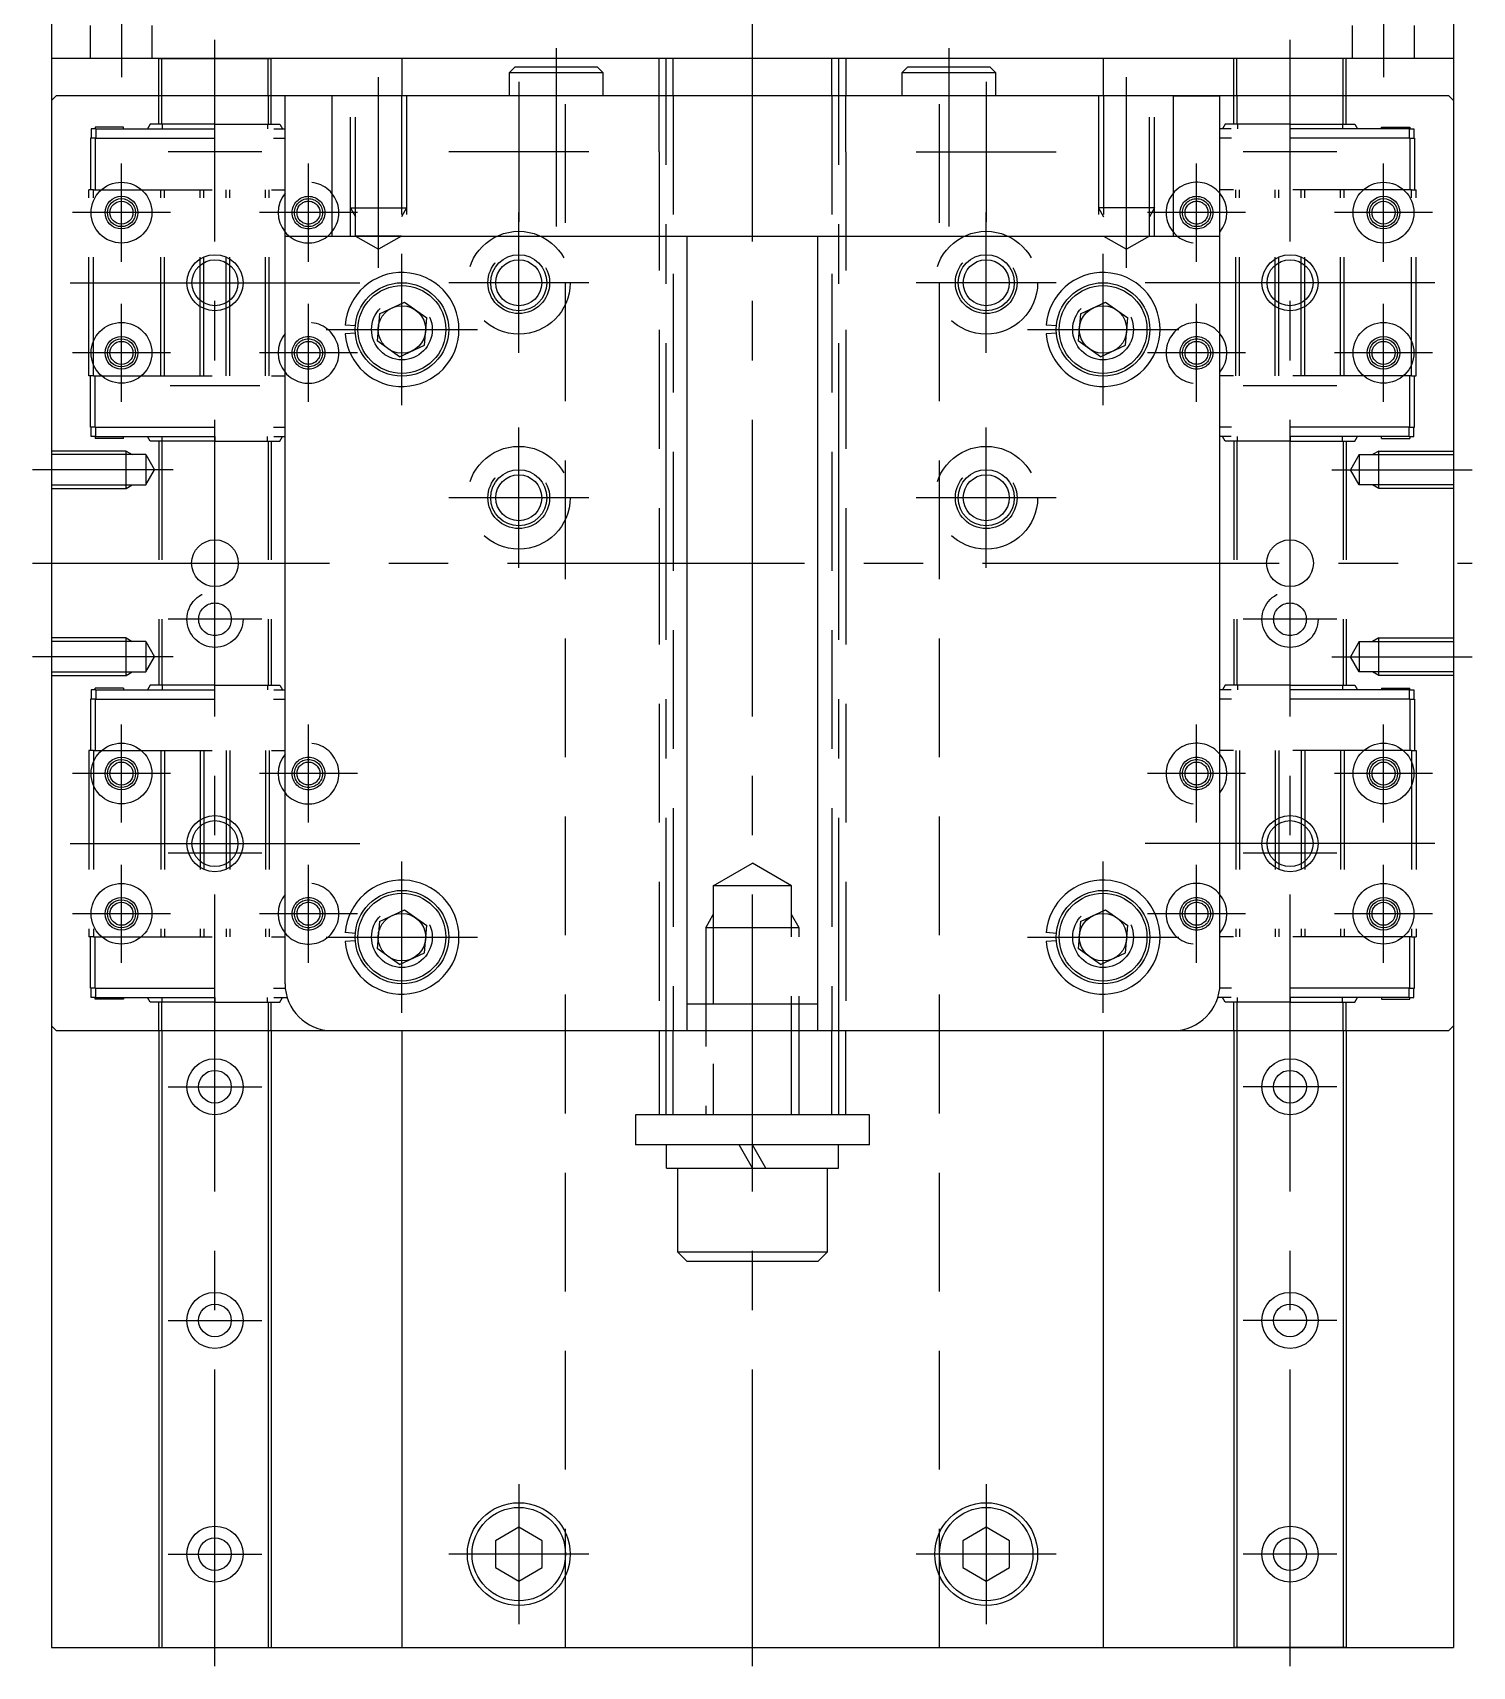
# Model space of a CAD drawing. Extents: x -165 to 344, y -458 to 75.
# Drawn here: x 189.8 to 343.8, y -442 to -267.2 of the extents above; entities that cross this region are included whole.
import ezdxf

# ---------------------------------------------------------------- set-up
doc = ezdxf.new("R2010")
doc.units = 0
doc.linetypes.add('CENTER', pattern=[50.8, 31.75, -6.35, 6.35, -6.35])
doc.linetypes.add('DASHED', pattern=[19.05, 12.7, -6.35])
doc.layers.get('0').update_dxf_attribs({"linetype": 'CONTINUOUS'})

msp = doc.modelspace()

# ---------------------------------------------------------------- linework, layer by layer
at = {"color": 1, "linetype": 'CENTER'}
for p, q in [((266.75, -442), (266.75, -214.2)), ((199.25, -258), (199.25, -272)), ((334.25, -258), (334.25, -272)), ((209.25, -442), (209.25, -268)), ((245.75, -268.9), (245.75, -288)), ((287.75, -268.9), (287.75, -288)), ((324.25, -442), (324.25, -268)), ((257.5, -383), (257.5, -270)), ((276, -383), (276, -270)), ((226.75, -292.42), (226.75, -272)), ((241.75, -272.5), (241.75, -287.5)), ((291.75, -272.5), (291.75, -287.5)), ((306.75, -292.42), (306.75, -272)), ((199.25, -291.75), (199.25, -281.25)), ((214.25, -280), (204.25, -280)), ((219.25, -291.75), (219.25, -281.25)), ((249.25, -280), (234.25, -280)), ((284.25, -280), (299.25, -280)), ((314.25, -291.75), (314.25, -281.25)), ((329.25, -280), (319.25, -280)), ((334.25, -291.75), (334.25, -281.25)), ((204.5, -286.5), (194, -286.5)), ((224.5, -286.5), (214, -286.5)), ((241.75, -301.5), (241.75, -286.5)), ((291.75, -301.5), (291.75, -286.5)), ((319.5, -286.5), (309, -286.5)), ((339.5, -286.5), (329, -286.5)), ((229.25, -307.1), (229.25, -290.9)), ((304.25, -307.1), (304.25, -290.9)), ((193.75, -294), (224.75, -294)), ((249.25, -294), (234.25, -294)), ((299.25, -294), (284.25, -294)), ((339.75, -294), (308.75, -294)), ((199.25, -306.75), (199.25, -296.25)), ((219.25, -306.75), (219.25, -296.25)), ((314.25, -306.75), (314.25, -296.25)), ((334.25, -306.75), (334.25, -296.25)), ((221.15, -299), (237.35, -299)), ((296.15, -299), (312.35, -299)), ((204.5, -301.5), (194, -301.5)), ((224.5, -301.5), (214, -301.5)), ((319.5, -301.5), (309, -301.5)), ((339.5, -301.5), (329, -301.5)), ((204.45, -305), (214.05, -305)), ((319.25, -305), (329.25, -305)), ((241.75, -324.5), (241.75, -309.5)), ((291.75, -324.5), (291.75, -309.5)), ((204.79, -314), (189.75, -314)), ((328.71, -314), (343.75, -314)), ((249.25, -317), (234.25, -317)), ((299.25, -317), (284.25, -317)), ((189.75, -324), (343.75, -324)), ((214.25, -330), (204.25, -330)), ((329.25, -330), (319.25, -330)), ((204.79, -334), (189.75, -334)), ((328.71, -334), (343.75, -334)), ((199.25, -351.75), (199.25, -341.25)), ((219.25, -351.75), (219.25, -341.25)), ((314.25, -351.75), (314.25, -341.25)), ((334.25, -351.75), (334.25, -341.25)), ((204.5, -346.5), (194, -346.5)), ((224.5, -346.5), (214, -346.5)), ((319.5, -346.5), (309, -346.5)), ((339.5, -346.5), (329, -346.5)), ((193.75, -354), (224.75, -354)), ((339.75, -354), (308.75, -354)), ((199.25, -366.75), (199.25, -356.25)), ((214.25, -355), (204.25, -355)), ((219.25, -366.75), (219.25, -356.25)), ((229.25, -372.1), (229.25, -355.9)), ((304.25, -372.1), (304.25, -355.9)), ((314.25, -366.75), (314.25, -356.25)), ((329.25, -355), (319.25, -355)), ((334.25, -366.75), (334.25, -356.25)), ((204.5, -361.5), (194, -361.5)), ((224.5, -361.5), (214, -361.5)), ((319.5, -361.5), (309, -361.5)), ((339.5, -361.5), (329, -361.5)), ((221.15, -364), (237.35, -364)), ((296.15, -364), (312.35, -364)), ((204.25, -380), (214.25, -380)), ((329.25, -380), (319.25, -380)), ((204.25, -405), (214.25, -405)), ((329.25, -405), (319.25, -405)), ((241.75, -422.5), (241.75, -437.5)), ((291.75, -422.5), (291.75, -437.5)), ((204.25, -430), (214.25, -430)), ((249.25, -430), (234.25, -430)), ((299.25, -430), (284.25, -430)), ((329.25, -430), (319.25, -430))]:
    msp.add_line(p, q, dxfattribs=at)
at = {"color": 7, "linetype": 'CONTINUOUS'}
for p, q in [((191.75, -260), (191.75, -440)), ((341.75, -260), (341.75, -440)), ((341.75, -270), (191.75, -270)), ((203.25, -270), (215.25, -270)), ((203.25, -274), (203.25, -270)), ((203.55, -274), (203.55, -270)), ((214.95, -274), (214.95, -270)), ((215.25, -274), (215.25, -270)), ((229.25, -270), (229.25, -274)), ((256.75, -274), (256.75, -270)), ((276.75, -270), (276.75, -274)), ((304.25, -270), (304.25, -274)), ((330.25, -270), (318.25, -270)), ((318.25, -274), (318.25, -270)), ((318.55, -274), (318.55, -270)), ((329.95, -274), (329.95, -270)), ((330.25, -274), (330.25, -270)), ((240.75, -271.5), (241.35, -270.9)), ((240.75, -271.5), (250.75, -271.5)), ((240.75, -274), (240.75, -271.5)), ((241.35, -270.9), (250.15, -270.9)), ((250.15, -270.9), (250.75, -271.5)), ((250.75, -271.5), (250.75, -274)), ((282.75, -271.5), (283.35, -270.9)), ((282.75, -271.5), (292.75, -271.5)), ((282.75, -274), (282.75, -271.5)), ((283.35, -270.9), (292.15, -270.9)), ((292.15, -270.9), (292.75, -271.5)), ((292.75, -271.5), (292.75, -274)), ((192.25, -274), (191.75, -274.5)), ((192.25, -274), (191.75, -274.5)), ((341.25, -274), (192.25, -274)), ((216.75, -369), (216.75, -274)), ((221.75, -274), (216.75, -274)), ((221.75, -274), (221.75, -289)), ((311.75, -274), (311.75, -289)), ((311.75, -274), (316.75, -274)), ((316.75, -369), (316.75, -274)), ((341.25, -274), (341.75, -274.5)), ((341.25, -274), (341.75, -274.5)), ((191.75, -274.5), (191.75, -373.5)), ((191.75, -274.5), (191.75, -373.5)), ((341.75, -274.5), (341.75, -373.5)), ((341.75, -274.5), (341.75, -373.5)), ((216.75, -289), (316.75, -289)), ((259.75, -374), (259.75, -289)), ((273.75, -374), (273.75, -289)), ((226.85, -297.31), (229.51, -296.08)), ((229.51, -296.08), (231.91, -297.77)), ((301.85, -297.31), (304.51, -296.08)), ((304.51, -296.08), (306.91, -297.77)), ((224.27, -298.61), (223.17, -298.52)), ((226.85, -297.31), (226.59, -300.23)), ((231.65, -300.69), (231.91, -297.77)), ((299.27, -298.61), (298.17, -298.52)), ((301.85, -297.31), (301.59, -300.23)), ((306.65, -300.69), (306.91, -297.77)), ((224.27, -299.39), (223.17, -299.48)), ((228.99, -301.92), (226.59, -300.23)), ((299.27, -299.39), (298.17, -299.48)), ((303.99, -301.92), (301.59, -300.23)), ((228.99, -301.92), (231.65, -300.69)), ((303.99, -301.92), (306.65, -300.69)), ((226.85, -362.31), (229.51, -361.08)), ((229.51, -361.08), (231.91, -362.77)), ((301.85, -362.31), (304.51, -361.08)), ((304.51, -361.08), (306.91, -362.77)), ((226.85, -362.31), (226.59, -365.23)), ((231.65, -365.69), (231.91, -362.77)), ((301.85, -362.31), (301.59, -365.23)), ((306.65, -365.69), (306.91, -362.77)), ((224.27, -363.61), (223.17, -363.52)), ((224.27, -364.39), (223.17, -364.48)), ((299.27, -363.61), (298.17, -363.52)), ((299.27, -364.39), (298.17, -364.48)), ((228.99, -366.92), (226.59, -365.23)), ((228.99, -366.92), (231.65, -365.69)), ((303.99, -366.92), (301.59, -365.23)), ((303.99, -366.92), (306.65, -365.69)), ((259.75, -371.14), (273.75, -371.14)), ((192.25, -374), (191.75, -373.5)), ((192.25, -374), (191.75, -373.5)), ((341.25, -374), (341.75, -373.5)), ((341.25, -374), (341.75, -373.5)), ((192.25, -374), (341.25, -374)), ((192.25, -374), (341.25, -374)), ((203.25, -374), (203.25, -440)), ((203.55, -374), (203.55, -440)), ((214.95, -374), (214.95, -440)), ((215.25, -374), (215.25, -440)), ((221.75, -374), (259.75, -374)), ((229.25, -374), (229.25, -440)), ((255.75, -374), (277.75, -374)), ((256.75, -374), (256.75, -383)), ((259.75, -374), (273.75, -374)), ((273.75, -374), (311.75, -374)), ((276.75, -383), (276.75, -374)), ((304.25, -374), (304.25, -440)), ((318.25, -374), (318.25, -440)), ((318.55, -374), (318.55, -440)), ((329.95, -374), (329.95, -440)), ((330.25, -374), (330.25, -440)), ((279.25, -383), (254.25, -383)), ((254.25, -383), (254.25, -386.2)), ((276.75, -383), (256.75, -383)), ((279.25, -386.2), (279.25, -383)), ((279.25, -386.2), (254.25, -386.2)), ((275.95, -386.2), (257.55, -386.2)), ((257.55, -388.7), (257.55, -386.2)), ((266.75, -388.7), (265.31, -386.2)), ((268.19, -388.7), (266.75, -386.2)), ((275.95, -388.7), (275.95, -386.2)), ((257.55, -388.7), (275.95, -388.7)), ((258.75, -397.7), (258.75, -388.7)), ((274.75, -388.7), (274.75, -397.7)), ((274.75, -397.7), (258.75, -397.7)), ((259.75, -398.7), (258.75, -397.7)), ((274.75, -397.7), (273.75, -398.7)), ((273.75, -398.7), (259.75, -398.7)), ((241.75, -427.11), (239.25, -428.56)), ((244.25, -428.56), (241.75, -427.11)), ((291.75, -427.11), (289.25, -428.56)), ((294.25, -428.56), (291.75, -427.11)), ((239.25, -428.56), (239.25, -431.44)), ((244.25, -431.44), (244.25, -428.56)), ((289.25, -428.56), (289.25, -431.44)), ((294.25, -431.44), (294.25, -428.56)), ((239.25, -431.44), (241.75, -432.89)), ((241.75, -432.89), (244.25, -431.44)), ((289.25, -431.44), (291.75, -432.89)), ((291.75, -432.89), (294.25, -431.44)), ((191.75, -440), (341.75, -440)), ((203.25, -440), (215.25, -440)), ((330.25, -440), (318.25, -440))]:
    msp.add_line(p, q, dxfattribs=at)
at = {"color": 3, "linetype": 'DASHED'}
for p, q in [((195.95, -270), (195.95, -266.5)), ((202.55, -270), (202.55, -266.5)), ((330.95, -270), (330.95, -266.5)), ((337.55, -270), (337.55, -266.5)), ((246.75, -440), (246.75, -270)), ((286.75, -440), (286.75, -270)), ((203.25, -277.05), (203.25, -274)), ((203.55, -277.05), (203.55, -274)), ((214.95, -274), (214.95, -277.05)), ((215.25, -277.05), (215.25, -274)), ((223.75, -289), (223.75, -274)), ((224.29, -289), (224.29, -274)), ((229.21, -274), (229.21, -289)), ((229.75, -274), (229.75, -289)), ((256.75, -280), (256.75, -274)), ((256.75, -280), (256.75, -274)), ((258.25, -274), (258.25, -374)), ((275.25, -274), (275.25, -374)), ((276.75, -280), (276.75, -274)), ((276.75, -280), (276.75, -274)), ((303.75, -274), (303.75, -289)), ((304.29, -274), (304.29, -289)), ((309.21, -289), (309.21, -274)), ((309.75, -289), (309.75, -274)), ((318.25, -277.05), (318.25, -274)), ((318.55, -274), (318.55, -277.05)), ((329.95, -277.05), (329.95, -274)), ((330.25, -277.05), (330.25, -274)), ((196, -277.55), (196, -278.55)), ((196.5, -277.55), (196, -277.55)), ((196.45, -277.35), (196.45, -277.55)), ((199.45, -277.35), (196.45, -277.35)), ((196.5, -277.55), (216.75, -277.55)), ((196.5, -277.55), (196.5, -278.55)), ((199.45, -277.55), (199.45, -277.35)), ((202.32, -277.05), (202.02, -277.55)), ((203.62, -277.05), (202.32, -277.05)), ((203.62, -277.05), (203.62, -277.55)), ((209.25, -277.05), (203.62, -277.05)), ((209.25, -277.05), (214.88, -277.05)), ((209.25, -277.55), (209.25, -277.05)), ((214.88, -277.05), (214.88, -277.55)), ((214.88, -277.05), (216.18, -277.05)), ((216.18, -277.05), (216.48, -277.55)), ((337, -277.55), (316.75, -277.55)), ((317.32, -277.05), (317.02, -277.55)), ((318.62, -277.05), (317.32, -277.05)), ((318.62, -277.05), (318.62, -277.55)), ((324.25, -277.05), (318.62, -277.05)), ((324.25, -277.05), (329.88, -277.05)), ((324.25, -277.55), (324.25, -277.05)), ((329.88, -277.05), (329.88, -277.55)), ((329.88, -277.05), (331.18, -277.05)), ((331.18, -277.05), (331.48, -277.55)), ((334.05, -277.55), (334.05, -277.35)), ((334.05, -277.35), (337.05, -277.35)), ((337, -277.55), (337, -278.55)), ((337, -277.55), (337.5, -277.55)), ((337.05, -277.35), (337.05, -277.55)), ((337.5, -277.55), (337.5, -278.55)), ((196.45, -278.55), (195.95, -278.55)), ((195.95, -278.55), (195.95, -284.05)), ((196.45, -278.55), (216.75, -278.55)), ((196.45, -278.55), (196.45, -284.05)), ((337.05, -278.55), (316.75, -278.55)), ((337.05, -278.55), (337.05, -284.05)), ((337.05, -278.55), (337.55, -278.55)), ((337.55, -278.55), (337.55, -284.05)), ((256.75, -280), (256.75, -320)), ((256.75, -280), (256.75, -320)), ((276.75, -280), (276.75, -320)), ((276.75, -280), (276.75, -320)), ((195.75, -303.95), (195.75, -284.05)), ((196.25, -284.05), (195.75, -284.05)), ((196.25, -284.05), (216.75, -284.05)), ((196.25, -303.95), (196.25, -284.05)), ((203.45, -303.95), (203.45, -284.05)), ((203.85, -303.95), (203.85, -284.05)), ((207.65, -303.95), (207.65, -284.05)), ((208.05, -303.95), (208.05, -284.05)), ((210.45, -303.95), (210.45, -284.05)), ((210.85, -303.95), (210.85, -284.05)), ((214.65, -303.95), (214.65, -284.05)), ((215.05, -303.95), (215.05, -284.05)), ((337.25, -284.05), (316.75, -284.05)), ((318.45, -303.95), (318.45, -284.05)), ((318.85, -303.95), (318.85, -284.05)), ((322.65, -303.95), (322.65, -284.05)), ((323.05, -303.95), (323.05, -284.05)), ((325.45, -303.95), (325.45, -284.05)), ((325.85, -303.95), (325.85, -284.05)), ((329.65, -303.95), (329.65, -284.05)), ((330.05, -303.95), (330.05, -284.05)), ((337.25, -303.95), (337.25, -284.05)), ((337.25, -284.05), (337.75, -284.05)), ((337.75, -303.95), (337.75, -284.05)), ((223.75, -286), (229.75, -286)), ((223.75, -286), (224.29, -286.94)), ((229.75, -286), (229.21, -286.94)), ((309.75, -286), (303.75, -286)), ((303.75, -286), (304.29, -286.94)), ((309.75, -286), (309.21, -286.94)), ((224.29, -289), (226.75, -290.42)), ((229.21, -289), (224.29, -289)), ((229.21, -289), (226.75, -290.42)), ((304.29, -289), (309.21, -289)), ((304.29, -289), (306.75, -290.42)), ((309.21, -289), (306.75, -290.42)), ((196.25, -303.95), (195.75, -303.95)), ((195.95, -309.45), (195.95, -303.95)), ((196.25, -303.95), (216.75, -303.95)), ((196.45, -309.45), (196.45, -303.95)), ((337.25, -303.95), (316.75, -303.95)), ((337.05, -309.45), (337.05, -303.95)), ((337.25, -303.95), (337.75, -303.95)), ((337.55, -309.45), (337.55, -303.95)), ((196.45, -309.45), (195.95, -309.45)), ((196, -310.45), (196, -309.45)), ((196.5, -310.45), (196, -310.45)), ((196.45, -309.45), (216.75, -309.45)), ((196.45, -310.45), (196.45, -310.65)), ((199.45, -310.65), (196.45, -310.65)), ((196.5, -310.45), (196.5, -309.45)), ((196.5, -310.45), (216.75, -310.45)), ((199.45, -310.65), (199.45, -310.45)), ((202.32, -310.95), (202.02, -310.45)), ((203.62, -310.95), (202.32, -310.95)), ((203.25, -310.95), (203.25, -337.05)), ((203.55, -310.95), (203.55, -337.05)), ((203.62, -310.95), (203.62, -310.45)), ((209.25, -310.95), (203.62, -310.95)), ((209.25, -310.45), (209.25, -310.95)), ((209.25, -310.95), (214.88, -310.95)), ((214.88, -310.95), (214.88, -310.45)), ((214.88, -310.95), (216.18, -310.95)), ((214.95, -310.95), (214.95, -337.05)), ((215.25, -310.95), (215.25, -337.05)), ((216.18, -310.95), (216.48, -310.45)), ((337.05, -309.45), (316.75, -309.45)), ((337, -310.45), (316.75, -310.45)), ((317.32, -310.95), (317.02, -310.45)), ((318.62, -310.95), (317.32, -310.95)), ((318.25, -310.95), (318.25, -337.05)), ((318.55, -310.95), (318.55, -337.05)), ((318.62, -310.95), (318.62, -310.45)), ((324.25, -310.95), (318.62, -310.95)), ((324.25, -310.45), (324.25, -310.95)), ((324.25, -310.95), (329.88, -310.95)), ((329.88, -310.95), (329.88, -310.45)), ((329.88, -310.95), (331.18, -310.95)), ((329.95, -310.95), (329.95, -337.05)), ((330.25, -310.95), (330.25, -337.05)), ((331.18, -310.95), (331.48, -310.45)), ((334.05, -310.65), (334.05, -310.45)), ((334.05, -310.65), (337.05, -310.65)), ((337, -310.45), (337, -309.45)), ((337, -310.45), (337.5, -310.45)), ((337.05, -309.45), (337.55, -309.45)), ((337.05, -310.45), (337.05, -310.65)), ((337.5, -310.45), (337.5, -309.45)), ((199.75, -312), (191.75, -312)), ((201.85, -312.38), (191.75, -312.38)), ((199.75, -312), (200.41, -312.38)), ((199.75, -316), (199.75, -312)), ((201.85, -312.38), (202.79, -314)), ((201.85, -312.38), (201.85, -315.62)), ((331.65, -312.38), (330.71, -314)), ((331.65, -312.38), (341.75, -312.38)), ((331.65, -312.38), (331.65, -315.62)), ((333.75, -312), (333.09, -312.38)), ((333.75, -312), (341.75, -312)), ((333.75, -316), (333.75, -312)), ((201.85, -315.62), (202.79, -314)), ((331.65, -315.62), (330.71, -314)), ((191.75, -315.62), (201.85, -315.62)), ((191.75, -316), (199.75, -316)), ((199.75, -316), (200.41, -315.62)), ((341.75, -315.62), (331.65, -315.62)), ((333.75, -316), (333.09, -315.62)), ((341.75, -316), (333.75, -316)), ((256.75, -320), (256.75, -374)), ((276.75, -320), (276.75, -374)), ((199.75, -332), (191.75, -332)), ((199.75, -332), (200.41, -332.38)), ((199.75, -336), (199.75, -332)), ((333.75, -332), (333.09, -332.38)), ((333.75, -332), (341.75, -332)), ((333.75, -336), (333.75, -332)), ((201.85, -332.38), (191.75, -332.38)), ((201.85, -332.38), (202.79, -334)), ((201.85, -332.38), (201.85, -335.62)), ((331.65, -332.38), (330.71, -334)), ((331.65, -332.38), (341.75, -332.38)), ((331.65, -332.38), (331.65, -335.62)), ((201.85, -335.62), (202.79, -334)), ((331.65, -335.62), (330.71, -334)), ((191.75, -335.62), (201.85, -335.62)), ((191.75, -336), (199.75, -336)), ((199.75, -336), (200.41, -335.62)), ((202.32, -337.05), (202.02, -337.55)), ((203.62, -337.05), (202.32, -337.05)), ((209.25, -337.05), (203.62, -337.05)), ((203.62, -337.05), (203.62, -337.55)), ((209.25, -337.05), (214.88, -337.05)), ((209.25, -337.55), (209.25, -337.05)), ((214.88, -337.05), (216.18, -337.05)), ((214.88, -337.05), (214.88, -337.55)), ((216.18, -337.05), (216.48, -337.55)), ((317.32, -337.05), (317.02, -337.55)), ((318.62, -337.05), (317.32, -337.05)), ((324.25, -337.05), (318.62, -337.05)), ((318.62, -337.05), (318.62, -337.55)), ((324.25, -337.05), (329.88, -337.05)), ((324.25, -337.55), (324.25, -337.05)), ((329.88, -337.05), (329.88, -337.55)), ((329.88, -337.05), (331.18, -337.05)), ((331.18, -337.05), (331.48, -337.55)), ((341.75, -335.62), (331.65, -335.62)), ((333.75, -336), (333.09, -335.62)), ((341.75, -336), (333.75, -336)), ((195.95, -338.55), (195.95, -344.05)), ((196.45, -338.55), (195.95, -338.55)), ((196, -337.55), (196, -338.55)), ((196.5, -337.55), (196, -337.55)), ((196.45, -337.55), (196.45, -337.35)), ((199.45, -337.35), (196.45, -337.35)), ((196.45, -338.55), (216.75, -338.55)), ((196.45, -338.55), (196.45, -344.05)), ((196.5, -337.55), (216.75, -337.55)), ((196.5, -337.55), (196.5, -338.55)), ((199.45, -337.35), (199.45, -337.55)), ((337, -337.55), (316.75, -337.55)), ((337.05, -338.55), (316.75, -338.55)), ((334.05, -337.35), (334.05, -337.55)), ((334.05, -337.35), (337.05, -337.35)), ((337, -337.55), (337, -338.55)), ((337, -337.55), (337.5, -337.55)), ((337.05, -337.55), (337.05, -337.35)), ((337.05, -338.55), (337.05, -344.05)), ((337.05, -338.55), (337.55, -338.55)), ((337.5, -337.55), (337.5, -338.55)), ((337.55, -338.55), (337.55, -344.05)), ((195.75, -344.05), (195.75, -363.95)), ((196.25, -344.05), (195.75, -344.05)), ((196.25, -344.05), (216.75, -344.05)), ((196.25, -344.05), (196.25, -363.95)), ((203.45, -344.05), (203.45, -363.95)), ((203.85, -344.05), (203.85, -363.95)), ((207.65, -344.05), (207.65, -363.95)), ((208.05, -344.05), (208.05, -363.95)), ((210.45, -344.05), (210.45, -363.95)), ((210.85, -344.05), (210.85, -363.95)), ((214.65, -344.05), (214.65, -363.95)), ((215.05, -344.05), (215.05, -363.95)), ((337.25, -344.05), (316.75, -344.05)), ((318.45, -344.05), (318.45, -363.95)), ((318.85, -344.05), (318.85, -363.95)), ((322.65, -344.05), (322.65, -363.95)), ((323.05, -344.05), (323.05, -363.95)), ((325.45, -344.05), (325.45, -363.95)), ((325.85, -344.05), (325.85, -363.95)), ((329.65, -344.05), (329.65, -363.95)), ((330.05, -344.05), (330.05, -363.95)), ((337.25, -344.05), (337.25, -363.95)), ((337.25, -344.05), (337.75, -344.05)), ((337.75, -344.05), (337.75, -363.95)), ((262.56, -358.5), (266.75, -356.08)), ((270.94, -358.5), (266.75, -356.08)), ((270.94, -358.5), (262.56, -358.5)), ((262.56, -358.5), (262.56, -383)), ((270.94, -383), (270.94, -358.5)), ((261.75, -363), (262.56, -361.59)), ((271.75, -363), (270.94, -361.59)), ((271.75, -363), (261.75, -363)), ((261.75, -363), (261.75, -383)), ((271.75, -383), (271.75, -363)), ((196.25, -363.95), (195.75, -363.95)), ((195.95, -369.45), (195.95, -363.95)), ((196.25, -363.95), (216.75, -363.95)), ((196.45, -369.45), (196.45, -363.95)), ((337.25, -363.95), (316.75, -363.95)), ((337.05, -369.45), (337.05, -363.95)), ((337.25, -363.95), (337.75, -363.95)), ((337.55, -369.45), (337.55, -363.95)), ((196.45, -369.45), (195.95, -369.45)), ((196, -370.45), (196, -369.45)), ((196.5, -370.45), (196, -370.45)), ((196.45, -369.45), (216.77, -369.45)), ((196.45, -370.65), (196.45, -370.45)), ((196.5, -370.45), (196.5, -369.45)), ((196.5, -370.45), (216.97, -370.45)), ((199.45, -370.45), (199.45, -370.65)), ((202.32, -370.95), (202.02, -370.45)), ((203.62, -370.95), (203.62, -370.45)), ((209.25, -370.45), (209.25, -370.95)), ((214.88, -370.95), (214.88, -370.45)), ((216.18, -370.95), (216.48, -370.45)), ((337, -370.45), (316.54, -370.45)), ((337.05, -369.45), (316.73, -369.45)), ((317.32, -370.95), (317.02, -370.45)), ((318.62, -370.95), (318.62, -370.45)), ((324.25, -370.45), (324.25, -370.95)), ((329.88, -370.95), (329.88, -370.45)), ((331.18, -370.95), (331.48, -370.45)), ((334.05, -370.45), (334.05, -370.65)), ((337, -370.45), (337, -369.45)), ((337, -370.45), (337.5, -370.45)), ((337.05, -369.45), (337.55, -369.45)), ((337.05, -370.65), (337.05, -370.45)), ((337.5, -370.45), (337.5, -369.45)), ((199.45, -370.65), (196.45, -370.65)), ((203.62, -370.95), (202.32, -370.95)), ((203.25, -374), (203.25, -370.95)), ((203.55, -374), (203.55, -370.95)), ((209.25, -370.95), (203.62, -370.95)), ((209.25, -370.95), (214.88, -370.95)), ((214.88, -370.95), (216.18, -370.95)), ((214.95, -370.95), (214.95, -374)), ((215.25, -374), (215.25, -370.95)), ((318.62, -370.95), (317.32, -370.95)), ((318.25, -374), (318.25, -370.95)), ((318.55, -370.95), (318.55, -374)), ((324.25, -370.95), (318.62, -370.95)), ((324.25, -370.95), (329.88, -370.95)), ((329.88, -370.95), (331.18, -370.95)), ((329.95, -374), (329.95, -370.95)), ((330.25, -374), (330.25, -370.95)), ((334.05, -370.65), (337.05, -370.65))]:
    msp.add_line(p, q, dxfattribs=at)
at = {"color": 3, "linetype": 'CONTINUOUS'}
for p, q in [((258.25, -274), (258.25, -270)), ((275.25, -274), (275.25, -270)), ((258.25, -383), (258.25, -374)), ((275.25, -383), (275.25, -374))]:
    msp.add_line(p, q, dxfattribs=at)
at = {"color": 7, "linetype": 'CONTINUOUS'}
for centre, radius in [((199.25, -286.5), 3.25), ((199.25, -286.5), 1.75), ((334.25, -286.5), 3.25), ((334.25, -286.5), 1.75), ((199.25, -286.5), 1.23), ((334.25, -286.5), 1.23), ((209.25, -294), 2.46), ((241.75, -294), 2.46), ((291.75, -294), 2.46), ((324.25, -294), 2.46), ((229.25, -299), 5), ((229.25, -299), 4.7), ((304.25, -299), 5), ((304.25, -299), 4.7), ((229.25, -299), 2.54), ((304.25, -299), 2.54), ((199.25, -301.5), 3.25), ((334.25, -301.5), 3.25), ((199.25, -301.5), 1.75), ((199.25, -301.5), 1.23), ((334.25, -301.5), 1.75), ((334.25, -301.5), 1.23), ((241.75, -317), 2.46), ((291.75, -317), 2.46), ((209.25, -324), 2.5), ((324.25, -324), 2.5), ((199.25, -346.5), 3.25), ((334.25, -346.5), 3.25), ((199.25, -346.5), 1.75), ((199.25, -346.5), 1.23), ((334.25, -346.5), 1.75), ((334.25, -346.5), 1.23), ((209.25, -354), 2.46), ((324.25, -354), 2.46), ((199.25, -361.5), 3.25), ((199.25, -361.5), 1.75), ((229.25, -364), 5), ((229.25, -364), 4.7), ((304.25, -364), 5), ((304.25, -364), 4.7), ((334.25, -361.5), 3.25), ((334.25, -361.5), 1.75), ((199.25, -361.5), 1.23), ((229.25, -364), 2.54), ((304.25, -364), 2.54), ((334.25, -361.5), 1.23), ((209.25, -380), 3), ((324.25, -380), 3), ((209.25, -380), 1.75), ((324.25, -380), 1.75), ((209.25, -405), 3), ((209.25, -405), 1.75), ((324.25, -405), 3), ((324.25, -405), 1.75), ((241.75, -430), 5.5), ((291.75, -430), 5.5), ((241.75, -430), 5), ((291.75, -430), 5), ((209.25, -430), 3), ((324.25, -430), 3), ((209.25, -430), 1.75), ((324.25, -430), 1.75)]:
    msp.add_circle(centre, radius, dxfattribs=at)
at = {"color": 3, "linetype": 'DASHED'}
for centre, radius in [((219.25, -286.5), 1.75), ((314.25, -286.5), 1.75), ((219.25, -286.5), 1.5), ((219.25, -286.5), 1.23), ((314.25, -286.5), 1.5), ((314.25, -286.5), 1.23), ((241.75, -294), 5.5), ((291.75, -294), 5.5), ((241.75, -294), 3.3), ((291.75, -294), 3.3), ((229.25, -299), 3.25), ((304.25, -299), 3.25), ((219.25, -301.5), 1.75), ((219.25, -301.5), 1.5), ((219.25, -301.5), 1.23), ((314.25, -301.5), 1.75), ((314.25, -301.5), 1.5), ((314.25, -301.5), 1.23), ((241.75, -317), 5.5), ((291.75, -317), 5.5), ((241.75, -317), 3.3), ((291.75, -317), 3.3), ((209.25, -330), 3), ((209.25, -330), 1.75), ((324.25, -330), 3), ((324.25, -330), 1.75), ((219.25, -346.5), 1.75), ((219.25, -346.5), 1.5), ((219.25, -346.5), 1.23), ((314.25, -346.5), 1.75), ((314.25, -346.5), 1.5), ((314.25, -346.5), 1.23), ((219.25, -361.5), 1.75), ((314.25, -361.5), 1.75), ((219.25, -361.5), 1.5), ((219.25, -361.5), 1.23), ((229.25, -364), 3.25), ((304.25, -364), 3.25), ((314.25, -361.5), 1.5), ((314.25, -361.5), 1.23)]:
    msp.add_circle(centre, radius, dxfattribs=at)
at = {"color": 3, "linetype": 'CONTINUOUS'}
for centre, radius in [((199.25, -286.5), 1.5), ((334.25, -286.5), 1.5), ((209.25, -294), 3), ((241.75, -294), 3), ((291.75, -294), 3), ((324.25, -294), 3), ((199.25, -301.5), 1.5), ((334.25, -301.5), 1.5), ((241.75, -317), 3), ((291.75, -317), 3), ((199.25, -346.5), 1.5), ((334.25, -346.5), 1.5), ((209.25, -354), 3), ((324.25, -354), 3), ((199.25, -361.5), 1.5), ((334.25, -361.5), 1.5)]:
    msp.add_circle(centre, radius, dxfattribs=at)
at = {"color": 7, "linetype": 'CONTINUOUS'}
for centre, radius, start, end in [((219.25, -286.5), 3.25, 140.2849, 219.7151), ((314.25, -286.5), 3.25, 320.2849, 39.7151), ((229.25, -299), 6.1, 184.5, 175.5), ((304.25, -299), 6.1, 184.5, 175.5), ((219.25, -301.5), 3.25, 140.2849, 219.7151), ((314.25, -301.5), 3.25, 320.2849, 39.7151), ((219.25, -346.5), 3.25, 140.2849, 219.7151), ((314.25, -346.5), 3.25, 320.2849, 39.7151), ((229.25, -364), 6.1, 184.5, 175.5), ((304.25, -364), 6.1, 184.5, 175.5), ((219.25, -361.5), 3.25, 140.2849, 219.7151), ((314.25, -361.5), 3.25, 320.2849, 39.7151), ((221.75, -369), 5, 180, 270), ((311.75, -369), 5, 270, 360)]:
    msp.add_arc(centre, radius, start, end, dxfattribs=at)
at = {"color": 3, "linetype": 'DASHED'}
for centre, start, end in [((219.25, -286.5), 219.7151, 140.2849), ((314.25, -286.5), 39.7151, 320.2849), ((219.25, -301.5), 219.7151, 140.2849), ((314.25, -301.5), 39.7151, 320.2849), ((219.25, -346.5), 219.7151, 140.2849), ((314.25, -346.5), 39.7151, 320.2849), ((219.25, -361.5), 219.7151, 140.2849), ((314.25, -361.5), 39.7151, 320.2849)]:
    msp.add_arc(centre, 3.25, start, end, dxfattribs=at)

doc.saveas('drawing.dxf')
